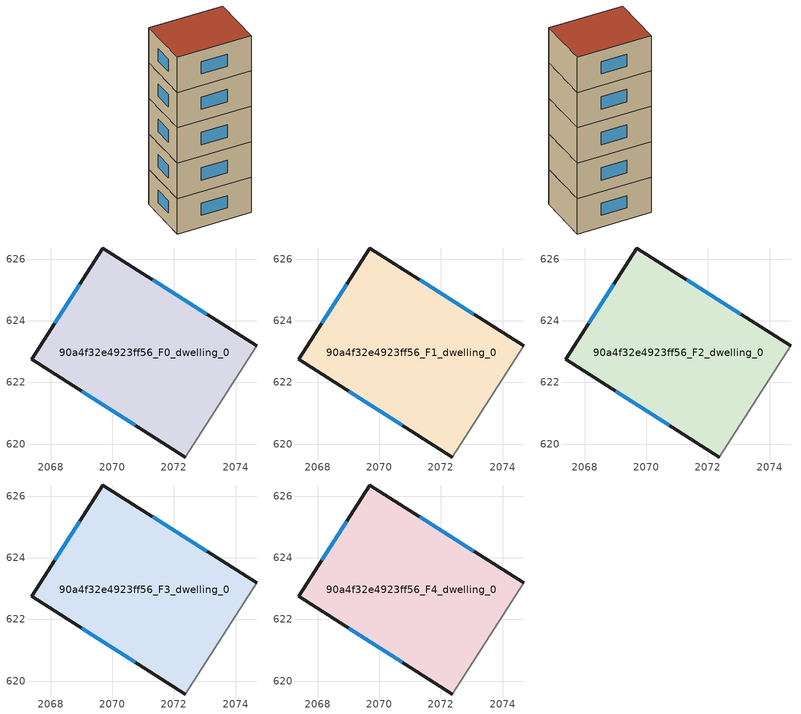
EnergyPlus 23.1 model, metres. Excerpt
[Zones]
90a4f32e4923ff56_F0_dwelling_0
 floor ground (EU_floor_Construction): 2074.69,623.19 2072.37,619.58 2067.37,622.75 2069.68,626.37 z0
 wall outside (EU_wall_Construction): 2074.69,623.19 2069.68,626.37 2067.37,622.75 2072.37,619.58 z0:3
 wall adiabatic (EU_wall_Construction): 2072.37,619.58 2074.69,623.19 z0:3
 window (EU_Window_Construction): 2069,621.72 2070.75,620.61 / 2068.93,625.19 2068.13,623.93 / 2073.06,624.22 2071.31,625.33 z0.98:2.02
90a4f32e4923ff56_F1_dwelling_0
 floor to 90a4f32e4923ff56_F0_dwelling_0 (EU_floor_Construction): 2074.69,623.19 2072.37,619.58 2067.37,622.75 2069.68,626.37 z3
 wall outside (EU_wall_Construction): 2074.69,623.19 2069.68,626.37 2067.37,622.75 2072.37,619.58 z3:6
 wall adiabatic (EU_wall_Construction): 2072.37,619.58 2074.69,623.19 z3:6
 window (EU_Window_Construction): 2069,621.72 2070.75,620.61 / 2068.93,625.19 2068.13,623.93 / 2073.06,624.22 2071.31,625.33 z3.98:5.02
90a4f32e4923ff56_F2_dwelling_0
 floor to 90a4f32e4923ff56_F1_dwelling_0 (EU_floor_Construction): 2074.69,623.19 2072.37,619.58 2067.37,622.75 2069.68,626.37 z6
 wall outside (EU_wall_Construction): 2074.69,623.19 2069.68,626.37 2067.37,622.75 2072.37,619.58 z6:9
 wall adiabatic (EU_wall_Construction): 2072.37,619.58 2074.69,623.19 z6:9
 window (EU_Window_Construction): 2069,621.72 2070.75,620.61 / 2068.93,625.19 2068.13,623.93 / 2073.06,624.22 2071.31,625.33 z6.98:8.02
90a4f32e4923ff56_F3_dwelling_0
 floor to 90a4f32e4923ff56_F2_dwelling_0 (EU_floor_Construction): 2074.69,623.19 2072.37,619.58 2067.37,622.75 2069.68,626.37 z9
 wall outside (EU_wall_Construction): 2074.69,623.19 2069.68,626.37 2067.37,622.75 2072.37,619.58 z9:12
 wall adiabatic (EU_wall_Construction): 2072.37,619.58 2074.69,623.19 z9:12
 window (EU_Window_Construction): 2069,621.72 2070.75,620.61 / 2068.93,625.19 2068.13,623.93 / 2073.06,624.22 2071.31,625.33 z9.98:11.02
90a4f32e4923ff56_F4_dwelling_0
 floor to 90a4f32e4923ff56_F3_dwelling_0 (EU_floor_Construction): 2074.69,623.19 2072.37,619.58 2067.37,622.75 2069.68,626.37 z12
 wall outside (EU_wall_Construction): 2074.69,623.19 2069.68,626.37 2067.37,622.75 2072.37,619.58 z12:15
 wall adiabatic (EU_wall_Construction): 2072.37,619.58 2074.69,623.19 z12:15
 window (EU_Window_Construction): 2069,621.72 2070.75,620.61 / 2068.93,625.19 2068.13,623.93 / 2073.06,624.22 2071.31,625.33 z12.98:14.02
 roof outside (EU_roof_Construction): 2072.37,619.58 2074.69,623.19 2069.68,626.37 2067.37,622.75 z15
[Building]
EU S2 Campaign: North Axis=0; Terrain=City; Solar Distribution=FullExterior
[Site:Location]
Bologna: Latitude=44.5; Longitude=11.25; Time Zone=1; Elevation=37
[SizingPeriod:WeatherFileDays]
AnnualSizingPeriod: Begin Month=1; Begin Day of Month=1; End Month=12; End Day of Month=31; Day of Week for Start Day=Monday; Use Weather File Daylight Saving Period=No; Use Weather File Rain and Snow Indicators=No
[MATERIAL]
EU_InternalMass_Material: Roughness=MediumRough; Thickness=0.1; Conductivity=1; Density=1800; Specific Heat=900; Thermal Absorptance=0.9; Solar Absorptance=0.7; Visible Absorptance=0.7
[MATERIAL:NOMASS] Roughness=MediumRough; Thermal Absorptance=0.9; Solar Absorptance=0.7; Visible Absorptance=0.7
Name | Thermal Resistance
EU_wall_NoMass | 0.905828
EU_roof_NoMass | 0.37593
EU_floor_NoMass | 0.67114
[WINDOWMATERIAL:SIMPLEGLAZINGSYSTEM]
EU_Window_SimpleGlazing: UFactor=4.52486; Solar Heat Gain Coefficient=0.85; Visible Transmittance=0.85
[CONSTRUCTION]
EU_wall_Construction: EU_wall_NoMass
EU_roof_Construction: EU_roof_NoMass
EU_floor_Construction: EU_floor_NoMass
EU_Window_Construction: EU_Window_SimpleGlazing
EU_InternalMass_Construction: EU_InternalMass_Material
[ZONE] Type=1; Multiplier=1; Ceiling Height=autocalculate; Floor Area=autocalculate; Part of Total Floor Area=Yes
Name | Volume
90a4f32e4923ff56_F0_dwelling_0 | 76.3279
90a4f32e4923ff56_F1_dwelling_0; 90a4f32e4923ff56_F2_dwelling_0; 90a4f32e4923ff56_F3_dwelling_0; 90a4f32e4923ff56_F4_dwelling_0 | 76.3301
[INTERNALMASS] Construction=EU_InternalMass_Construction; Surface Area=25.4432
Name | Zone or ZoneList
90a4f32e4923ff56_F0_dwelling_0_EU_InternalMass | 90a4f32e4923ff56_F0_dwelling_0
90a4f32e4923ff56_F1_dwelling_0_EU_InternalMass | 90a4f32e4923ff56_F1_dwelling_0
90a4f32e4923ff56_F2_dwelling_0_EU_InternalMass | 90a4f32e4923ff56_F2_dwelling_0
90a4f32e4923ff56_F3_dwelling_0_EU_InternalMass | 90a4f32e4923ff56_F3_dwelling_0
90a4f32e4923ff56_F4_dwelling_0_EU_InternalMass | 90a4f32e4923ff56_F4_dwelling_0
[OTHEREQUIPMENT] Fuel Type=Electricity; Design Level Calculation Method=Watts/Area; Power per Zone Floor Area=1; Fraction Latent=0; Fraction Radiant=0; Fraction Lost=0; Carbon Dioxide Generation Rate=0; EndUse Subcategory=EU_Step8_InternalGains
Name | Zone or ZoneList or Space or SpaceList | Schedule
EU_Step8_InternalGain_90a4f32e4923ff56_F0_dwelling_0_f000 | 90a4f32e4923ff56_F0_dwelling_0 | EU_Step8_GainSchedule_90a4f32e4923ff56_F0_dwelling_0_f000
EU_Step8_InternalGain_90a4f32e4923ff56_F1_dwelling_0_f000 | 90a4f32e4923ff56_F1_dwelling_0 | EU_Step8_GainSchedule_90a4f32e4923ff56_F1_dwelling_0_f000
EU_Step8_InternalGain_90a4f32e4923ff56_F2_dwelling_0_f000 | 90a4f32e4923ff56_F2_dwelling_0 | EU_Step8_GainSchedule_90a4f32e4923ff56_F2_dwelling_0_f000
EU_Step8_InternalGain_90a4f32e4923ff56_F3_dwelling_0_f000 | 90a4f32e4923ff56_F3_dwelling_0 | EU_Step8_GainSchedule_90a4f32e4923ff56_F3_dwelling_0_f000
EU_Step8_InternalGain_90a4f32e4923ff56_F4_dwelling_0_f000 | 90a4f32e4923ff56_F4_dwelling_0 | EU_Step8_GainSchedule_90a4f32e4923ff56_F4_dwelling_0_f000
[ZONEVENTILATION:DESIGNFLOWRATE] Schedule=EU_AlwaysOn; Design Flow Rate Calculation Method=AirChanges/Hour; Air Changes per Hour=0.73129; Ventilation Type=Natural; Fan Pressure Rise=0; Fan Total Efficiency=1; Constant Term Coefficient=1; Temperature Term Coefficient=0; Velocity Term Coefficient=0; Velocity Squared Term Coefficient=0; Minimum Indoor Temperature=-100; Maximum Indoor Temperature=100; Delta Temperature=-100; Minimum Outdoor Temperature=-100; Maximum Outdoor Temperature=100; Maximum Wind Speed=40
Name | Zone or ZoneList or Space or SpaceList
EU_ConstantAir_90a4f32e4923ff56_F0_dwelling_0 | 90a4f32e4923ff56_F0_dwelling_0
EU_ConstantAir_90a4f32e4923ff56_F1_dwelling_0 | 90a4f32e4923ff56_F1_dwelling_0
EU_ConstantAir_90a4f32e4923ff56_F2_dwelling_0 | 90a4f32e4923ff56_F2_dwelling_0
EU_ConstantAir_90a4f32e4923ff56_F3_dwelling_0 | 90a4f32e4923ff56_F3_dwelling_0
EU_ConstantAir_90a4f32e4923ff56_F4_dwelling_0 | 90a4f32e4923ff56_F4_dwelling_0
[HVACTEMPLATE:THERMOSTAT] Constant Heating Setpoint=20; Constant Cooling Setpoint=50
EU_HeatOnly_90a4f32e4923ff56_F0_dwelling_0; EU_HeatOnly_90a4f32e4923ff56_F1_dwelling_0; EU_HeatOnly_90a4f32e4923ff56_F2_dwelling_0; EU_HeatOnly_90a4f32e4923ff56_F3_dwelling_0; EU_HeatOnly_90a4f32e4923ff56_F4_dwelling_0
[HVACTEMPLATE:ZONE:IDEALLOADSAIRSYSTEM] System Availability Schedule=EU_AlwaysOn; Maximum Heating Supply Air Temperature=50; Minimum Cooling Supply Air Temperature=13; Maximum Heating Supply Air Humidity Ratio=0.0156; Minimum Cooling Supply Air Humidity Ratio=0.0077; Heating Limit=NoLimit; Cooling Limit=NoLimit; Heating Availability Schedule=EU_AlwaysOn; Cooling Availability Schedule=EU_CoolingOff; Dehumidification Control Type=ConstantSensibleHeatRatio; Cooling Sensible Heat Ratio=0.7; Dehumidification Setpoint=60; Humidification Control Type=None; Humidification Setpoint=30; Outdoor Air Method=None; Outdoor Air Flow Rate per Person=0.00944; Outdoor Air Flow Rate per Zone Floor Area=0; Outdoor Air Flow Rate per Zone=0; Demand Controlled Ventilation Type=None; Outdoor Air Economizer Type=NoEconomizer; Heat Recovery Type=None; Sensible Heat Recovery Effectiveness=0.7; Latent Heat Recovery Effectiveness=0.65
Name | Template Thermostat
90a4f32e4923ff56_F0_dwelling_0 | EU_HeatOnly_90a4f32e4923ff56_F0_dwelling_0
90a4f32e4923ff56_F1_dwelling_0 | EU_HeatOnly_90a4f32e4923ff56_F1_dwelling_0
90a4f32e4923ff56_F2_dwelling_0 | EU_HeatOnly_90a4f32e4923ff56_F2_dwelling_0
90a4f32e4923ff56_F3_dwelling_0 | EU_HeatOnly_90a4f32e4923ff56_F3_dwelling_0
90a4f32e4923ff56_F4_dwelling_0 | EU_HeatOnly_90a4f32e4923ff56_F4_dwelling_0
[SIZING:ZONE] Zone Cooling Design Supply Air Temperature Input Method=SupplyAirTemperature; Zone Cooling Design Supply Air Temperature=13; Zone Heating Design Supply Air Temperature Input Method=SupplyAirTemperature; Zone Heating Design Supply Air Temperature=50; Zone Cooling Design Supply Air Humidity Ratio=0.008; Zone Heating Design Supply Air Humidity Ratio=0.008; Cooling Design Air Flow Method=DesignDay; Cooling Design Air Flow Rate=0; Cooling Minimum Air Flow per Zone Floor Area=0.000762; Cooling Minimum Air Flow=0; Cooling Minimum Air Flow Fraction=0.2; Heating Design Air Flow Method=DesignDay; Heating Design Air Flow Rate=0; Heating Maximum Air Flow per Zone Floor Area=0.002032; Heating Maximum Air Flow=0.141576; Heating Maximum Air Flow Fraction=0.3; Account for Dedicated Outdoor Air System=No; Dedicated Outdoor Air System Control Strategy=NeutralSupplyAir; Dedicated Outdoor Air Low Setpoint Temperature for Design=autosize; Dedicated Outdoor Air High Setpoint Temperature for Design=autosize; Zone Load Sizing Method=Sensible Load Only No Latent Load; Zone Latent Cooling Design Supply Air Humidity Ratio Input Method=HumidityRatioDifference; Zone Cooling Design Supply Air Humidity Ratio Difference=0.005; Zone Latent Heating Design Supply Air Humidity Ratio Input Method=HumidityRatioDifference; Zone Humidification Design Supply Air Humidity Ratio Difference=0.005
90a4f32e4923ff56_F0_dwelling_0; 90a4f32e4923ff56_F1_dwelling_0; 90a4f32e4923ff56_F2_dwelling_0; 90a4f32e4923ff56_F3_dwelling_0; 90a4f32e4923ff56_F4_dwelling_0
[SCHEDULE:CONSTANT]
Name | Hourly Value
EU_AlwaysOn | 1
EU_CoolingOff | 0
[SCHEDULE:FILE] Column Number=1; Rows to Skip at Top=0; Number of Hours of Data=8760; Column Separator=Comma; Interpolate to Timestep=No; Minutes per Item=60; Adjust Schedule for Daylight Savings=Yes
Name | File
EU_Step8_GainSchedule_90a4f32e4923ff56_F0_dwelling_0_f000 | ../../schedules/90a4f32e4923ff56/90a4f32e4923ff56_F0_dwelling_0_f000_gain.csv
EU_Step8_GainSchedule_90a4f32e4923ff56_F1_dwelling_0_f000 | ../../schedules/90a4f32e4923ff56/90a4f32e4923ff56_F1_dwelling_0_f000_gain.csv
EU_Step8_GainSchedule_90a4f32e4923ff56_F2_dwelling_0_f000 | ../../schedules/90a4f32e4923ff56/90a4f32e4923ff56_F2_dwelling_0_f000_gain.csv
EU_Step8_GainSchedule_90a4f32e4923ff56_F3_dwelling_0_f000 | ../../schedules/90a4f32e4923ff56/90a4f32e4923ff56_F3_dwelling_0_f000_gain.csv
EU_Step8_GainSchedule_90a4f32e4923ff56_F4_dwelling_0_f000 | ../../schedules/90a4f32e4923ff56/90a4f32e4923ff56_F4_dwelling_0_f000_gain.csv
